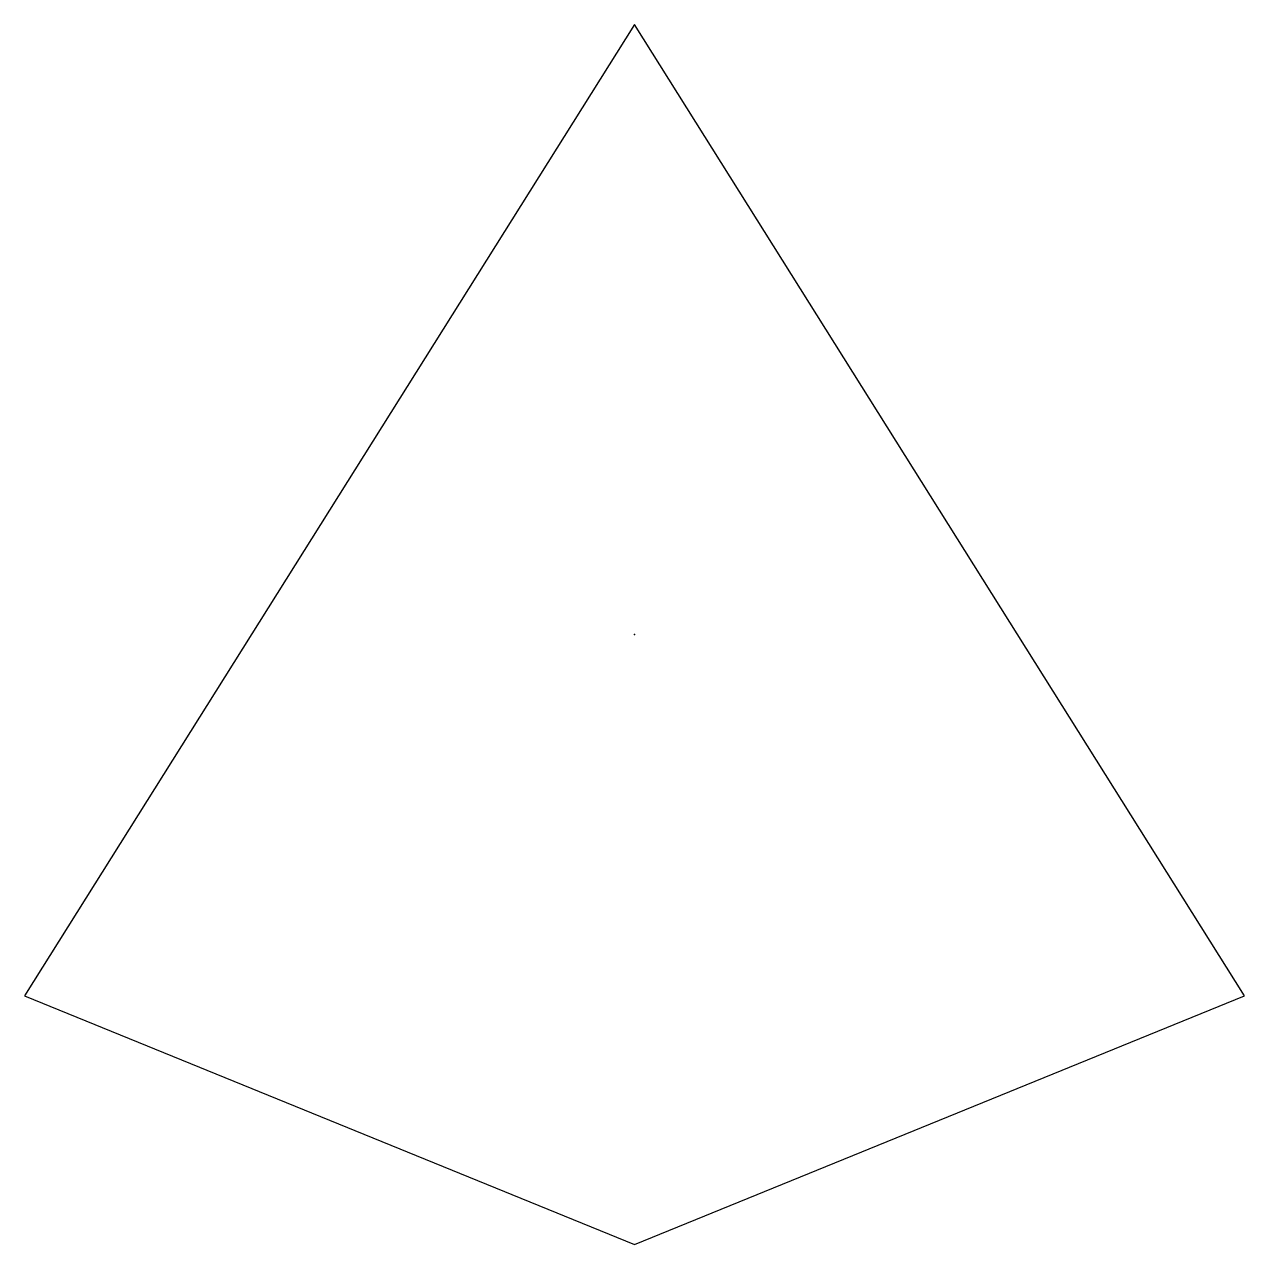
# Model space of a CAD drawing. Header units: millimetres. Extents: x -2.5 to 2.5, y -2.5 to 2.5.
import ezdxf

# ---------------------------------------------------------------- set-up
doc = ezdxf.new("R2010")
doc.units = ezdxf.units.MM
doc.header["$PDSIZE"] = -1

msp = doc.modelspace()

# ---------------------------------------------------------------- linework, layer by layer
at = {"color": 7, "linetype": 'Continuous'}
for p, q in [((0, 2.5), (-2.5, -1.4802)), ((2.5, -1.4802), (0, 2.5)), ((-2.5, -1.4802), (0, -2.5)), ((0, -2.5), (2.5, -1.4802))]:
    msp.add_line(p, q, dxfattribs=at)
msp.add_point((0, 0), dxfattribs=at)

doc.saveas('drawing.dxf')
